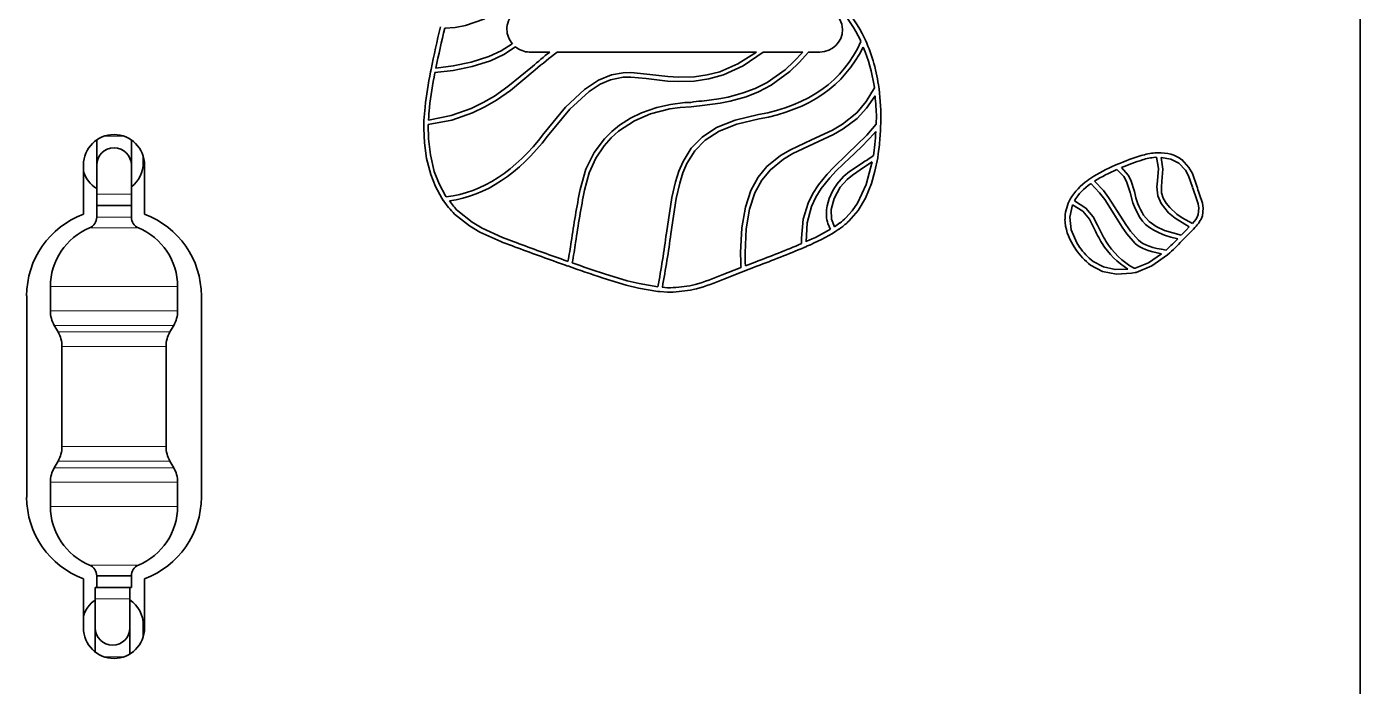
# Model space of a CAD drawing. Extents: x 291 to 828, y 188 to 662.
# Drawn here: x 559.6 to 582.67, y 311.9 to 323.31 of the extents above; entities that cross this region are included whole.
import ezdxf

# ---------------------------------------------------------------- set-up
doc = ezdxf.new("R2010")
doc.units = 0

msp = doc.modelspace()

# ---------------------------------------------------------------- linework, layer by layer
at = {"color": 7, "lineweight": 35}
msp.add_line((582.67, 294.081), (582.67, 359.841), dxfattribs=at)
msp.add_line((582.67, 294.081), (582.67, 359.841), dxfattribs=at)
at = {"color": 7, "lineweight": 35, "ltscale": 0.001855}
msp.add_line((574.088, 323.121), (574.055, 323.187), dxfattribs=at)
at = {"color": 7, "lineweight": 35, "ltscale": 0.001768}
msp.add_line((573.988, 323.15), (574.019, 323.087), dxfattribs=at)
at = {"color": 7, "lineweight": 35, "ltscale": 0.000994304}
msp.add_line((574.019, 323.087), (574.034, 323.05), dxfattribs=at)
at = {"color": 7, "lineweight": 35, "ltscale": 0.008829}
msp.add_line((568.298, 322.869), (568.651, 322.869), dxfattribs=at)
at = {"color": 7, "lineweight": 35, "ltscale": 0.086107}
msp.add_line((568.78, 322.869), (572.225, 322.869), dxfattribs=at)
at = {"color": 7, "lineweight": 35, "ltscale": 0.017058}
msp.add_line((572.344, 322.869), (573.026, 322.869), dxfattribs=at)
at = {"color": 7, "lineweight": 35, "ltscale": 0.004994}
msp.add_line((573.125, 322.869), (573.325, 322.869), dxfattribs=at)
at = {"color": 7, "lineweight": 35, "ltscale": 0.00099291}
msp.add_line((566.598, 322.565), (566.59, 322.526), dxfattribs=at)
at = {"color": 7, "lineweight": 35, "ltscale": 4.81801e-05}
msp.add_line((566.666, 322.511), (566.666, 322.513), dxfattribs=at)
at = {"color": 7, "lineweight": 35, "ltscale": 0.000917444}
msp.add_line((574.261, 322.288), (574.266, 322.252), dxfattribs=at)
at = {"color": 7, "lineweight": 35, "ltscale": 0.00173}
msp.add_line((574.346, 322.231), (574.337, 322.299), dxfattribs=at)
at = {"color": 7, "lineweight": 35, "ltscale": 0.002455}
msp.add_line((566.475, 321.644), (566.473, 321.546), dxfattribs=at)
at = {"color": 7, "lineweight": 35, "ltscale": 0.0009473}
msp.add_line((566.476, 321.682), (566.475, 321.644), dxfattribs=at)
at = {"color": 7, "lineweight": 35, "ltscale": 0.000795406}
msp.add_line((574.299, 321.651), (574.298, 321.62), dxfattribs=at)
at = {"color": 7, "lineweight": 35, "ltscale": 0.002222}
msp.add_line((574.3, 321.74), (574.299, 321.651), dxfattribs=at)
at = {"color": 7, "lineweight": 35, "ltscale": 0.001947}
msp.add_line((574.373, 321.571), (574.376, 321.649), dxfattribs=at)
at = {"color": 7, "lineweight": 35, "ltscale": 0.010889}
for p, q in [((560.815, 321.348), (560.815, 320.913)), ((561.415, 321.348), (561.415, 320.913))]:
    msp.add_line(p, q, dxfattribs=at)
at = {"color": 7, "lineweight": 13, "ltscale": 0.008687}
msp.add_line((560.942, 321.413), (561.289, 321.413), dxfattribs=at)
at = {"color": 7, "lineweight": 35, "ltscale": 0.000997226}
msp.add_line((574.257, 321.119), (574.251, 321.08), dxfattribs=at)
at = {"color": 7, "lineweight": 35, "ltscale": 0.003836}
msp.add_line((574.275, 321.271), (574.257, 321.119), dxfattribs=at)
at = {"color": 7, "lineweight": 35, "ltscale": 0.001707}
msp.add_line((574.323, 321.041), (574.333, 321.108), dxfattribs=at)
at = {"color": 7, "lineweight": 35, "ltscale": 0.003914}
msp.add_line((574.333, 321.108), (574.352, 321.263), dxfattribs=at)
at = {"color": 7, "lineweight": 35, "ltscale": 0.001184}
msp.add_line((579.165, 321.128), (579.117, 321.125), dxfattribs=at)
at = {"color": 7, "lineweight": 35, "ltscale": 0.021222}
for p, q in [((560.586, 320.913), (560.586, 320.064)), ((561.645, 320.064), (561.645, 320.913))]:
    msp.add_line(p, q, dxfattribs=at)
at = {"color": 7, "lineweight": 35, "ltscale": 0.0125}
for p, q in [((560.815, 320.913), (560.815, 320.413)), ((561.415, 320.913), (561.415, 320.413)), ((560.791, 313.412), (560.791, 312.912)), ((561.391, 313.412), (561.391, 312.912))]:
    msp.add_line(p, q, dxfattribs=at)
at = {"color": 7, "lineweight": 35, "ltscale": 0.00274}
msp.add_line((561.621, 320.958), (561.621, 321.068), dxfattribs=at)
at = {"color": 7, "lineweight": 35, "ltscale": 0.004031}
msp.add_line((574.095, 320.883), (574.229, 320.973), dxfattribs=at)
at = {"color": 7, "lineweight": 35, "ltscale": 0.001108}
msp.add_line((578.472, 320.928), (578.432, 320.911), dxfattribs=at)
at = {"color": 7, "lineweight": 35, "ltscale": 0.000492233}
msp.add_line((579.123, 321.048), (579.143, 321.049), dxfattribs=at)
at = {"color": 7, "lineweight": 35, "ltscale": 0.001471}
msp.add_line((578.009, 320.688), (577.96, 320.654), dxfattribs=at)
at = {"color": 7, "lineweight": 35, "ltscale": 0.002595}
msp.add_line((579.163, 320.642), (579.153, 320.538), dxfattribs=at)
at = {"color": 7, "lineweight": 35, "ltscale": 0.002594}
msp.add_line((579.23, 320.531), (579.239, 320.635), dxfattribs=at)
at = {"color": 7, "lineweight": 13, "ltscale": 0.014999}
for p, q in [((560.815, 320.413), (561.415, 320.413)), ((560.815, 313.813), (561.415, 313.813))]:
    msp.add_line(p, q, dxfattribs=at)
at = {"color": 7, "lineweight": 35, "ltscale": 0.010005}
for p, q in [((560.815, 320.413), (560.815, 320.013)), ((561.415, 320.413), (561.415, 320.013))]:
    msp.add_line(p, q, dxfattribs=at)
at = {"color": 7, "lineweight": 35, "ltscale": 8.59417e-05}
msp.add_line((578.005, 320.591), (578.008, 320.593), dxfattribs=at)
at = {"color": 7, "lineweight": 35, "ltscale": 0.014999}
for p, q in [((560.815, 320.213), (561.415, 320.213)), ((561.415, 313.813), (560.815, 313.813))]:
    msp.add_line(p, q, dxfattribs=at)
at = {"color": 7, "lineweight": 35, "ltscale": 0.005}
for p, q in [((560.815, 320.213), (560.815, 320.013)), ((561.415, 320.213), (561.415, 320.013)), ((560.815, 313.813), (560.815, 313.613)), ((561.415, 313.813), (561.415, 313.613))]:
    msp.add_line(p, q, dxfattribs=at)
at = {"color": 7, "lineweight": 35, "ltscale": 0.001116}
msp.add_line((566.785, 320.341), (566.81, 320.304), dxfattribs=at)
at = {"color": 7, "lineweight": 35, "ltscale": 0.000574548}
msp.add_line((566.862, 320.364), (566.849, 320.383), dxfattribs=at)
at = {"color": 7, "lineweight": 35, "ltscale": 0.000956748}
msp.add_line((577.653, 320.324), (577.636, 320.29), dxfattribs=at)
at = {"color": 7, "lineweight": 13, "ltscale": 0.003903}
msp.add_line((560.815, 320.013), (560.971, 320.013), dxfattribs=at)
at = {"color": 7, "lineweight": 13, "ltscale": 0.011096}
msp.add_line((560.971, 320.013), (561.415, 320.013), dxfattribs=at)
at = {"color": 7, "lineweight": 13, "ltscale": 0.005507}
for p, q in [((560.692, 319.828), (560.913, 319.828)), ((560.913, 313.997), (560.692, 313.997))]:
    msp.add_line(p, q, dxfattribs=at)
at = {"color": 7, "lineweight": 13, "ltscale": 0.015648}
for p, q in [((560.913, 319.828), (561.538, 319.828)), ((560.913, 313.997), (561.538, 313.997))]:
    msp.add_line(p, q, dxfattribs=at)
at = {"color": 7, "lineweight": 35, "ltscale": 0.00289}
msp.add_line((573.666, 319.915), (573.574, 319.846), dxfattribs=at)
at = {"color": 7, "lineweight": 35, "ltscale": 0.001578}
msp.add_line((573.602, 319.77), (573.652, 319.808), dxfattribs=at)
at = {"color": 7, "lineweight": 35, "ltscale": 8.88947e-05}
msp.add_line((573.652, 319.808), (573.654, 319.805), dxfattribs=at)
at = {"color": 7, "lineweight": 35, "ltscale": 0.000938581}
msp.add_line((573.654, 319.805), (573.684, 319.828), dxfattribs=at)
at = {"color": 7, "lineweight": 35, "ltscale": 9.83008e-05}
msp.add_line((573.669, 319.912), (573.666, 319.915), dxfattribs=at)
at = {"color": 7, "lineweight": 35, "ltscale": 0.000614757}
msp.add_line((579.59, 319.722), (579.574, 319.704), dxfattribs=at)
at = {"color": 7, "lineweight": 35, "ltscale": 0.002314}
msp.add_line((579.656, 319.788), (579.59, 319.722), dxfattribs=at)
at = {"color": 7, "lineweight": 35, "ltscale": 0.004875}
msp.add_line((579.646, 319.669), (579.784, 319.807), dxfattribs=at)
at = {"color": 7, "lineweight": 35, "ltscale": 0.001992}
msp.add_line((579.712, 319.844), (579.656, 319.788), dxfattribs=at)
at = {"color": 7, "lineweight": 35, "ltscale": 0.000999231}
msp.add_line((579.784, 319.807), (579.811, 319.836), dxfattribs=at)
at = {"color": 7, "lineweight": 35, "ltscale": 0.007046}
msp.add_line((568.1, 319.562), (567.836, 319.662), dxfattribs=at)
at = {"color": 7, "lineweight": 35, "ltscale": 0.000584083}
msp.add_line((568.073, 319.49), (568.095, 319.482), dxfattribs=at)
at = {"color": 7, "lineweight": 35, "ltscale": 0.000578298}
msp.add_line((568.121, 319.554), (568.1, 319.562), dxfattribs=at)
at = {"color": 7, "lineweight": 35, "ltscale": 0.002412}
msp.add_line((573.003, 319.652), (573.006, 319.556), dxfattribs=at)
at = {"color": 7, "lineweight": 35, "ltscale": 0.001176}
msp.add_line((573.05, 319.49), (573.093, 319.509), dxfattribs=at)
at = {"color": 7, "lineweight": 35, "ltscale": 0.00224}
msp.add_line((577.703, 319.528), (577.752, 319.453), dxfattribs=at)
at = {"color": 7, "lineweight": 35, "ltscale": 0.002148}
msp.add_line((577.816, 319.497), (577.769, 319.569), dxfattribs=at)
at = {"color": 7, "lineweight": 35, "ltscale": 0.001143}
msp.add_line((579.615, 319.636), (579.646, 319.669), dxfattribs=at)
at = {"color": 7, "lineweight": 35, "ltscale": 0.000371077}
msp.add_line((568.965, 319.249), (568.951, 319.254), dxfattribs=at)
at = {"color": 7, "lineweight": 35, "ltscale": 0.004556}
msp.add_line((572.205, 319.237), (572.035, 319.172), dxfattribs=at)
at = {"color": 7, "lineweight": 35, "ltscale": 0.000351897}
msp.add_line((579.323, 319.454), (579.312, 319.445), dxfattribs=at)
at = {"color": 7, "lineweight": 35, "ltscale": 0.001196}
msp.add_line((579.338, 319.365), (579.374, 319.397), dxfattribs=at)
at = {"color": 7, "lineweight": 35, "ltscale": 0.000940692}
msp.add_line((568.926, 319.181), (568.961, 319.169), dxfattribs=at)
at = {"color": 7, "lineweight": 35, "ltscale": 0.008284}
msp.add_line((571.942, 319.136), (571.634, 319.015), dxfattribs=at)
at = {"color": 7, "lineweight": 35, "ltscale": 0.008247}
msp.add_line((571.663, 318.944), (571.97, 319.065), dxfattribs=at)
at = {"color": 7, "lineweight": 35, "ltscale": 0.000431579}
msp.add_line((571.958, 319.143), (571.942, 319.136), dxfattribs=at)
at = {"color": 7, "lineweight": 35, "ltscale": 0.007029}
msp.add_line((571.97, 319.065), (572.232, 319.165), dxfattribs=at)
at = {"color": 7, "lineweight": 35, "ltscale": 0.001553}
msp.add_line((578.715, 319.043), (578.776, 319.055), dxfattribs=at)
at = {"color": 7, "lineweight": 35, "ltscale": 0.000458163}
msp.add_line((578.776, 319.134), (578.758, 319.13), dxfattribs=at)
at = {"color": 7, "lineweight": 35, "ltscale": 0.000484106}
msp.add_line((578.776, 319.055), (578.795, 319.059), dxfattribs=at)
at = {"color": 7, "lineweight": 13, "ltscale": 0.014316}
for p, q in [((560.015, 318.813), (560.588, 318.813)), ((560.015, 318.393), (560.588, 318.393)), ((560.015, 315.432), (560.588, 315.432)), ((560.015, 315.013), (560.588, 315.013))]:
    msp.add_line(p, q, dxfattribs=at)
at = {"color": 7, "lineweight": 35, "ltscale": 0.01049}
for p, q in [((560.015, 318.813), (560.015, 318.393)), ((562.215, 318.813), (562.215, 318.393)), ((560.015, 315.432), (560.015, 315.013)), ((562.215, 315.432), (562.215, 315.013))]:
    msp.add_line(p, q, dxfattribs=at)
at = {"color": 7, "lineweight": 13, "ltscale": 0.040685}
for p, q in [((560.588, 318.813), (562.215, 318.813)), ((562.215, 318.393), (560.588, 318.393)), ((562.215, 315.432), (560.588, 315.432)), ((560.588, 315.013), (562.215, 315.013))]:
    msp.add_line(p, q, dxfattribs=at)
at = {"color": 7, "lineweight": 35, "ltscale": 0.002254}
msp.add_line((570.688, 318.794), (570.598, 318.801), dxfattribs=at)
at = {"color": 7, "lineweight": 35, "ltscale": 0.001219}
msp.add_line((570.737, 318.793), (570.688, 318.794), dxfattribs=at)
at = {"color": 7, "lineweight": 35, "ltscale": 0.001287}
msp.add_line((571.169, 318.848), (571.119, 318.837), dxfattribs=at)
at = {"color": 7, "lineweight": 35, "ltscale": 0.00136}
msp.add_line((571.134, 318.762), (571.187, 318.773), dxfattribs=at)
at = {"color": 7, "lineweight": 35, "ltscale": 0.087057}
for p, q in [((559.605, 318.654), (559.605, 315.171)), ((562.626, 315.171), (562.626, 318.654))]:
    msp.add_line(p, q, dxfattribs=at)
at = {"color": 7, "lineweight": 35, "ltscale": 0.000957703}
msp.add_line((570.519, 318.731), (570.557, 318.727), dxfattribs=at)
at = {"color": 7, "lineweight": 35, "ltscale": 0.003191}
msp.add_line((570.557, 318.727), (570.685, 318.717), dxfattribs=at)
at = {"color": 7, "lineweight": 35, "ltscale": 0.001331}
msp.add_line((570.685, 318.717), (570.738, 318.716), dxfattribs=at)
at = {"color": 7, "lineweight": 13, "ltscale": 0.013445}
for p, q in [((560.082, 318.143), (560.62, 318.143)), ((560.082, 315.682), (560.62, 315.682))]:
    msp.add_line(p, q, dxfattribs=at)
at = {"color": 7, "lineweight": 35, "ltscale": 0.003301}
for p, q in [((560.148, 318.029), (560.082, 318.143)), ((562.082, 318.029), (562.148, 318.143)), ((560.148, 315.797), (560.082, 315.682)), ((562.082, 315.797), (562.148, 315.682))]:
    msp.add_line(p, q, dxfattribs=at)
at = {"color": 7, "lineweight": 13, "ltscale": 0.038206}
for p, q in [((562.148, 318.143), (560.62, 318.143)), ((562.148, 315.682), (560.62, 315.682))]:
    msp.add_line(p, q, dxfattribs=at)
at = {"color": 7, "lineweight": 13, "ltscale": 0.012584}
for p, q in [((560.148, 318.029), (560.652, 318.029)), ((560.148, 315.797), (560.652, 315.797))]:
    msp.add_line(p, q, dxfattribs=at)
at = {"color": 7, "lineweight": 13, "ltscale": 0.035765}
for p, q in [((560.652, 318.029), (562.082, 318.029)), ((560.652, 315.797), (562.082, 315.797))]:
    msp.add_line(p, q, dxfattribs=at)
at = {"color": 7, "lineweight": 13, "ltscale": 0.011713}
for p, q in [((560.215, 317.779), (560.684, 317.779)), ((560.215, 316.047), (560.684, 316.047))]:
    msp.add_line(p, q, dxfattribs=at)
at = {"color": 7, "lineweight": 35, "ltscale": 0.043301}
for p, q in [((560.215, 317.779), (560.215, 316.047)), ((562.015, 317.779), (562.015, 316.047))]:
    msp.add_line(p, q, dxfattribs=at)
at = {"color": 7, "lineweight": 13, "ltscale": 0.033287}
for p, q in [((560.684, 317.779), (562.015, 317.779)), ((560.684, 316.047), (562.015, 316.047))]:
    msp.add_line(p, q, dxfattribs=at)
at = {"color": 7, "lineweight": 35, "ltscale": 0.021223}
for p, q in [((560.586, 313.761), (560.586, 312.913)), ((561.645, 312.913), (561.645, 313.761))]:
    msp.add_line(p, q, dxfattribs=at)
at = {"color": 7, "lineweight": 35, "ltscale": 0.005006}
for p, q in [((560.791, 313.613), (560.791, 313.412)), ((561.391, 313.613), (561.391, 313.412))]:
    msp.add_line(p, q, dxfattribs=at)
at = {"color": 7, "lineweight": 35, "ltscale": 0.015001}
msp.add_line((561.391, 313.613), (560.791, 313.613), dxfattribs=at)
at = {"color": 7, "lineweight": 35, "ltscale": 0.0078}
msp.add_line((561.103, 313.613), (561.415, 313.613), dxfattribs=at)
at = {"color": 7, "lineweight": 13, "ltscale": 0.015001}
msp.add_line((561.391, 313.412), (560.791, 313.412), dxfattribs=at)
at = {"color": 7, "lineweight": 35, "ltscale": 0.010454}
msp.add_line((560.791, 312.912), (560.791, 312.494), dxfattribs=at)
at = {"color": 7, "lineweight": 35, "ltscale": 0.011277}
msp.add_line((561.391, 312.912), (561.391, 312.461), dxfattribs=at)
at = {"color": 7, "lineweight": 35, "ltscale": 0.005019}
msp.add_line((561.621, 312.758), (561.621, 312.958), dxfattribs=at)
at = {"color": 7, "lineweight": 13, "ltscale": 0.008699}
msp.add_line((561.289, 312.412), (560.941, 312.412), dxfattribs=at)
at = {"color": 7, "lineweight": 35}
for points in [[(566.834, 323.281), (567.018, 323.293), (567.192, 323.325), (567.511, 323.439), (567.731, 323.564), (567.932, 323.714), (568.242, 324.019), (568.453, 324.274)], [(566.666, 322.513), (566.98, 322.55), (567.307, 322.617), (567.629, 322.719), (567.856, 322.825), (568.06, 322.957)], [(568.004, 323.011), (567.811, 322.887), (567.597, 322.789), (567.292, 322.692), (566.982, 322.628), (566.682, 322.592)], [(570.32, 322.409), (570.685, 322.367), (570.87, 322.358), (571.15, 322.366), (571.402, 322.403), (571.656, 322.472), (571.998, 322.628), (572.344, 322.869)], [(572.225, 322.869), (571.907, 322.662), (571.591, 322.529), (571.371, 322.473), (571.152, 322.442), (570.878, 322.434), (570.696, 322.443), (570.331, 322.485)], [(573.026, 322.869), (572.875, 322.703), (572.721, 322.561), (572.409, 322.343), (572.202, 322.238), (571.999, 322.161), (571.739, 322.091), (571.575, 322.061), (571.279, 322.022)], [(571.287, 321.946), (571.599, 321.987), (571.772, 322.02), (572.047, 322.095), (572.261, 322.18), (572.479, 322.294), (572.806, 322.532), (572.967, 322.687), (573.125, 322.869)], [(566.551, 321.614), (566.959, 321.693), (567.316, 321.818), (567.53, 321.922), (567.728, 322.038), (567.97, 322.206), (568.401, 322.56)], [(568.351, 322.618), (567.929, 322.272), (567.693, 322.108), (567.501, 321.995), (567.293, 321.893), (566.947, 321.771), (566.554, 321.692)], [(570.331, 322.485), (570.055, 322.512), (569.921, 322.509), (569.719, 322.474), (569.493, 322.383), (569.25, 322.222), (568.925, 321.915), (568.549, 321.459)], [(568.61, 321.413), (569, 321.881), (569.331, 322.184), (569.525, 322.311), (569.703, 322.389), (569.92, 322.434), (570.056, 322.437), (570.32, 322.409)], [(574.266, 322.252), (574.125, 322.011), (573.961, 321.82), (573.716, 321.624), (573.541, 321.52), (573.179, 321.35)], [(573.21, 321.28), (573.558, 321.443), (573.727, 321.541), (573.967, 321.722), (574.131, 321.897), (574.277, 322.112)], [(571.09, 321.999), (570.99, 321.995), (570.741, 321.964), (570.505, 321.909), (570.239, 321.816), (570.049, 321.723), (569.86, 321.603), (569.726, 321.495), (569.599, 321.37), (569.421, 321.133), (569.277, 320.843), (569.177, 320.494)], [(569.253, 320.479), (569.335, 320.779), (569.45, 321.034), (569.592, 321.248), (569.712, 321.384), (569.842, 321.5), (570.115, 321.68), (570.392, 321.799), (570.728, 321.887), (570.908, 321.912), (571.095, 321.922)], [(572.262, 321.788), (571.859, 321.691), (571.538, 321.562), (571.287, 321.399), (571.097, 321.205), (570.956, 320.977), (570.884, 320.807), (570.826, 320.622), (570.765, 320.354), (570.67, 319.738)], [(566.473, 321.546), (566.483, 321.299), (566.52, 321.03), (566.592, 320.751), (566.674, 320.543), (566.785, 320.341)], [(566.849, 320.383), (566.737, 320.591), (566.655, 320.805), (566.588, 321.092), (566.557, 321.366), (566.551, 321.614)], [(570.746, 319.727), (570.84, 320.338), (570.9, 320.601), (570.955, 320.78), (571.024, 320.943), (571.16, 321.161), (571.342, 321.345), (571.581, 321.498), (571.889, 321.62), (572.276, 321.712)], [(574.298, 321.62), (574.136, 321.433), (573.797, 321.101)], [(573.179, 321.35), (572.814, 321.179), (572.642, 321.078), (572.408, 320.888), (572.256, 320.703), (572.13, 320.472), (572.034, 320.184), (571.973, 319.83), (571.952, 319.4)], [(572.029, 319.396), (572.049, 319.812), (572.108, 320.154), (572.2, 320.432), (572.322, 320.656), (572.468, 320.834), (572.693, 321.018), (572.858, 321.115), (573.21, 321.28)], [(573.797, 321.101), (573.56, 320.875), (573.449, 320.759), (573.298, 320.573), (573.2, 320.422), (573.118, 320.258), (573.033, 319.979), (573.003, 319.652)], [(573.084, 319.589), (573.102, 319.917), (573.177, 320.196), (573.253, 320.36), (573.347, 320.51), (573.496, 320.695), (573.607, 320.813), (573.849, 321.045)], [(574.054, 320.948), (573.837, 320.801), (573.739, 320.72), (573.613, 320.58)], [(573.675, 320.535), (573.794, 320.666), (573.887, 320.742), (574.095, 320.883)], [(574.229, 320.973), (574.126, 320.58), (573.975, 320.257), (573.88, 320.121), (573.773, 320.002)], [(573.826, 319.947), (573.983, 320.129), (574.113, 320.344), (574.216, 320.595), (574.276, 320.807), (574.323, 321.041)], [(578.763, 320.458), (578.702, 320.652), (578.654, 320.742), (578.54, 320.871)], [(579.143, 321.049), (579.177, 320.857), (579.163, 320.642)], [(579.239, 320.635), (579.253, 320.843), (579.225, 321.045)], [(579.225, 321.045), (579.394, 321.018), (579.533, 320.948)], [(579.533, 320.948), (579.644, 320.826), (579.697, 320.731), (579.768, 320.53)], [(579.842, 320.55), (579.765, 320.769), (579.706, 320.873), (579.581, 321.008)], [(578.471, 320.112), (578.317, 320.356), (578.229, 320.473), (578.074, 320.637)], [(578.461, 320.84), (578.58, 320.718), (578.628, 320.632), (578.688, 320.44)], [(573.574, 319.846), (573.524, 319.979), (573.52, 320.148), (573.568, 320.338), (573.675, 320.535)], [(578.008, 320.593), (578.162, 320.436), (578.249, 320.32), (578.405, 320.072)], [(578.688, 320.44), (578.737, 320.262), (578.774, 320.165), (578.857, 320.007)], [(579.153, 320.538), (579.167, 320.385), (579.225, 320.247), (579.355, 320.087), (579.466, 319.994), (579.712, 319.844)], [(579.766, 319.902), (579.59, 320.003), (579.499, 320.067), (579.375, 320.178), (579.311, 320.257), (579.263, 320.342), (579.234, 320.434), (579.23, 320.531)], [(579.813, 320.398), (579.865, 320.245), (579.878, 320.169), (579.866, 320.058)], [(579.94, 320.035), (579.955, 320.168), (579.941, 320.257), (579.885, 320.425)], [(577.769, 319.569), (577.668, 319.793), (577.644, 320.013), (577.694, 320.224)], [(577.694, 320.224), (577.872, 320.115), (577.986, 319.978), (578.056, 319.841)], [(578.126, 319.874), (578.052, 320.019), (577.924, 320.171), (577.726, 320.294)], [(567.006, 320.067), (567.262, 319.863), (567.444, 319.755), (567.808, 319.591)], [(567.836, 319.662), (567.483, 319.822), (567.307, 319.926), (567.06, 320.122)], [(578.405, 320.072), (578.551, 319.839), (578.633, 319.724), (578.779, 319.561)], [(578.832, 319.616), (578.693, 319.773), (578.613, 319.884), (578.471, 320.112)], [(579.574, 319.704), (579.283, 319.785), (579.142, 319.85), (579.017, 319.937), (578.922, 320.048)], [(578.651, 319.114), (578.43, 319.108), (578.226, 319.153), (578.049, 319.248)], [(579.234, 319.38), (579.004, 319.225), (578.776, 319.134)], [(578.795, 319.059), (579.066, 319.17), (579.338, 319.365)], [(570.521, 318.809), (570.198, 318.864), (569.988, 318.915), (569.596, 319.034)], [(578.003, 319.186), (578.213, 319.075), (578.454, 319.027), (578.715, 319.043)], [(569.573, 318.961), (569.973, 318.84), (570.187, 318.787), (570.519, 318.731)]]:
    msp.add_lwpolyline(points, dxfattribs=at)
for centre, radius, start, end in [((568.298, 323.257), 0.389, 89.9969, 180.0173), ((571.742, 321.951), 2.546, 28.1112, 42.943), ((571.73, 321.947), 2.635, 28.0699, 43.2032), ((573.333, 323.252), 0.381, 0.839, 55.3189), ((582.201, 319.502), 15.901, 166.1544, 168.8943), ((582.767, 319.383), 16.402, 166.2538, 168.7184), ((568.291, 323.264), 0.381, 180.9703, 221.4002), ((573.325, 323.257), 0.389, 269.9951, 359.9905), ((568.306, 323.248), 0.38, 229.8383, 268.8213), ((571.509, 321.862), 2.785, 8.798, 23.0938), ((571.544, 321.905), 2.82, 8.0332, 25.5344), ((573.969, 316.205), 8.526, 128.595, 131.2234), ((572.565, 317.849), 6.287, 127.0183, 131.4762), ((574.781, 320.926), 8.345, 168.9476, 173.179), ((574.863, 320.913), 8.352, 168.9668, 173.1565), ((571.703, 317.806), 4.237, 95.7519, 98.32), ((570.621, 321.693), 3.68, 0.74, 6.5453), ((570.393, 321.741), 3.984, 358.687, 7.0689), ((569.704, 321.545), 3.231, 173.3847, 177.5651), ((569.723, 321.549), 3.172, 173.5074, 177.4187), ((571.745, 317.422), 4.546, 95.7853, 98.2245), ((569.767, 321.739), 4.61, 354.0841, 357.9223), ((561.115, 320.913), 0.529, 0.0115, 179.9615), ((569.992, 325.271), 5.721, 312.3846, 318.7176), ((569.715, 321.699), 4.58, 354.6462, 357.4686), ((561.115, 320.913), 0.3, 0, 180), ((571.481, 325), 4.8, 302.4048, 305.2353), ((579.214, 320.018), 1.111, 94.9595, 107.5685), ((561.093, 320.958), 0.529, 307.5917, 359.9989), ((579.579, 318.221), 2.925, 113.0922, 122.4707), ((580.304, 316.57), 4.728, 107.5567, 112.7988), ((580.299, 316.644), 4.579, 107.7721, 112.5863), ((579.209, 320.046), 1.006, 94.9142, 107.8209), ((561.092, 320.958), 0.528, 196.993, 238.4938), ((578.527, 319.815), 1.012, 124.0395, 149.802), ((579.576, 318.24), 2.828, 113.2201, 122.0827), ((587.389, 316.928), 18.558, 168.9206, 171.7608), ((587.546, 316.904), 18.64, 168.9402, 171.7571), ((574.322, 320.045), 0.887, 142.9799, 178.3084), ((578.533, 319.812), 0.941, 124.1393, 149.1362), ((580.017, 320.704), 1.277, 191.1133, 210.9561), ((581.157, 320.935), 1.447, 196.2905, 201.8171), ((581.342, 320.999), 1.566, 196.6584, 201.5248), ((568.075, 321.153), 1.523, 213.8537, 225.4416), ((568.054, 321.086), 1.385, 214.7896, 224.1101), ((578.266, 319.977), 0.703, 153.5842, 179.8276), ((561.111, 318.651), 1.507, 110.388, 179.8837), ((560.615, 320.013), 0.2, 292.6199, 360), ((561.615, 320.013), 0.2, 180.0147, 247.3655), ((561.119, 318.651), 1.507, 0.1178, 69.6127), ((573.934, 320.064), 0.498, 179.1354, 211.2039), ((572.868, 320.947), 1.309, 307.7268, 313.762), ((572.857, 320.955), 1.399, 306.2541, 313.8625), ((578.417, 320.002), 0.855, 181.539, 213.5707), ((579.428, 320.234), 0.472, 315.5591, 338.1587), ((579.417, 320.235), 0.56, 314.623, 339.0078), ((561.115, 318.813), 1.1, 112.6199, 180), ((561.115, 318.813), 1.1, 0, 67.3801), ((554.123, 321.889), 16.685, 349.3615, 352.592), ((554.101, 321.893), 16.785, 349.3833, 352.5838), ((571.702, 322.838), 3.529, 293.0354, 300.777), ((571.817, 322.638), 3.378, 292.1871, 301.8932), ((580.512, 320.961), 2.699, 204.5236, 211.2595), ((580.571, 320.991), 2.688, 204.5477, 211.1415), ((571.439, 328.819), 9.917, 248.5187, 250.1581), ((596.958, 397.89), 83.551, 249.79067, 250.39669), ((594.172, 390.184), 75.281, 249.75469, 250.42645), ((563.154, 320.399), 5.924, 348.8083, 352.1275), ((563.319, 320.367), 5.834, 348.7011, 352.2116), ((565.212, 338.018), 20.04, 290.4216, 292.886), ((565.23, 337.999), 20.093, 290.3936, 292.9021), ((578.684, 320.075), 1.043, 213.6355, 232.4499), ((579.393, 320.304), 1.402, 212.0078, 238.0582), ((579.407, 320.289), 1.328, 211.1875, 240.7398), ((577.04, 321.961), 3.391, 312.3145, 316.8074), ((576.692, 322.33), 3.975, 312.441, 317.3306), ((577.654, 319.425), 5.702, 180.2521, 182.839), ((577.585, 319.433), 5.556, 180.3786, 182.6932), ((578.689, 320.079), 1.126, 213.7363, 232.4578), ((577.24, 342.432), 24.692, 250.4102, 251.9086), ((577.458, 343.013), 25.235, 250.5106, 251.8477), ((570.077, 322.587), 3.895, 286.2767, 293.55), ((570.633, 321.388), 2.597, 272.2975, 280.7835), ((570.08, 322.582), 3.967, 286.2036, 293.5122), ((570.625, 321.461), 2.747, 272.3556, 280.6712), ((560.515, 318.393), 0.5, 180.0013, 209.9987), ((561.715, 318.393), 0.5, 330.0013, 359.9987), ((559.715, 317.779), 0.5, 0.0013, 29.9987), ((562.515, 317.779), 0.5, 150.0013, 179.9987), ((559.715, 316.047), 0.5, 330.0013, 359.9987), ((562.515, 316.047), 0.5, 180.0013, 209.9987), ((560.515, 315.432), 0.5, 150.0013, 179.9987), ((561.715, 315.432), 0.5, 0.0013, 29.9987), ((561.111, 315.175), 1.507, 180.1163, 249.611), ((561.119, 315.175), 1.507, 290.3883, 359.8822), ((561.115, 315.013), 1.1, 180, 247.3801), ((561.115, 315.013), 1.1, 292.6199, 360), ((560.615, 313.813), 0.2, 0.0147, 67.3655), ((561.615, 313.813), 0.2, 112.6199, 180), ((561.094, 312.956), 0.532, 124.7171, 162.8157), ((561.093, 312.959), 0.528, 359.9595, 55.6136), ((561.115, 312.913), 0.529, 180.0134, 359.9634), ((561.091, 312.912), 0.3, 180, 360)]:
    msp.add_arc(centre, radius, start, end, dxfattribs=at)
for centre, major_axis, ratio, start_param, end_param in [((549.728, 344.185), (23.956, -21.674), 0.246819, 6.095134, 6.362748), ((549.296, 345.056), (24.425, -22.615), 0.248101, 6.098545, 6.357715), ((562.032, 344.63), (4.992, -24.239), 0.284808, 6.259984, 6.528194), ((561.679, 344.797), (5.389, -24.474), 0.289317, 6.261946, 6.52562), ((578.771, 320.127), (0.863, 0.833), 0.642987, 0.092163, 0.616869), ((590.019, 324.792), (11.199, 4.715), 0.200597, 3.173577, 3.420206), ((589.19, 323.034), (10.481, 3.365), 0.145974, 3.219037, 3.41576), ((580.671, 320.052), (1.895, 0.336), 0.28341, 3.342611, 3.864611)]:
    msp.add_ellipse(centre, major_axis=major_axis, ratio=ratio, start_param=start_param, end_param=end_param, dxfattribs=at)

doc.saveas('drawing.dxf')
